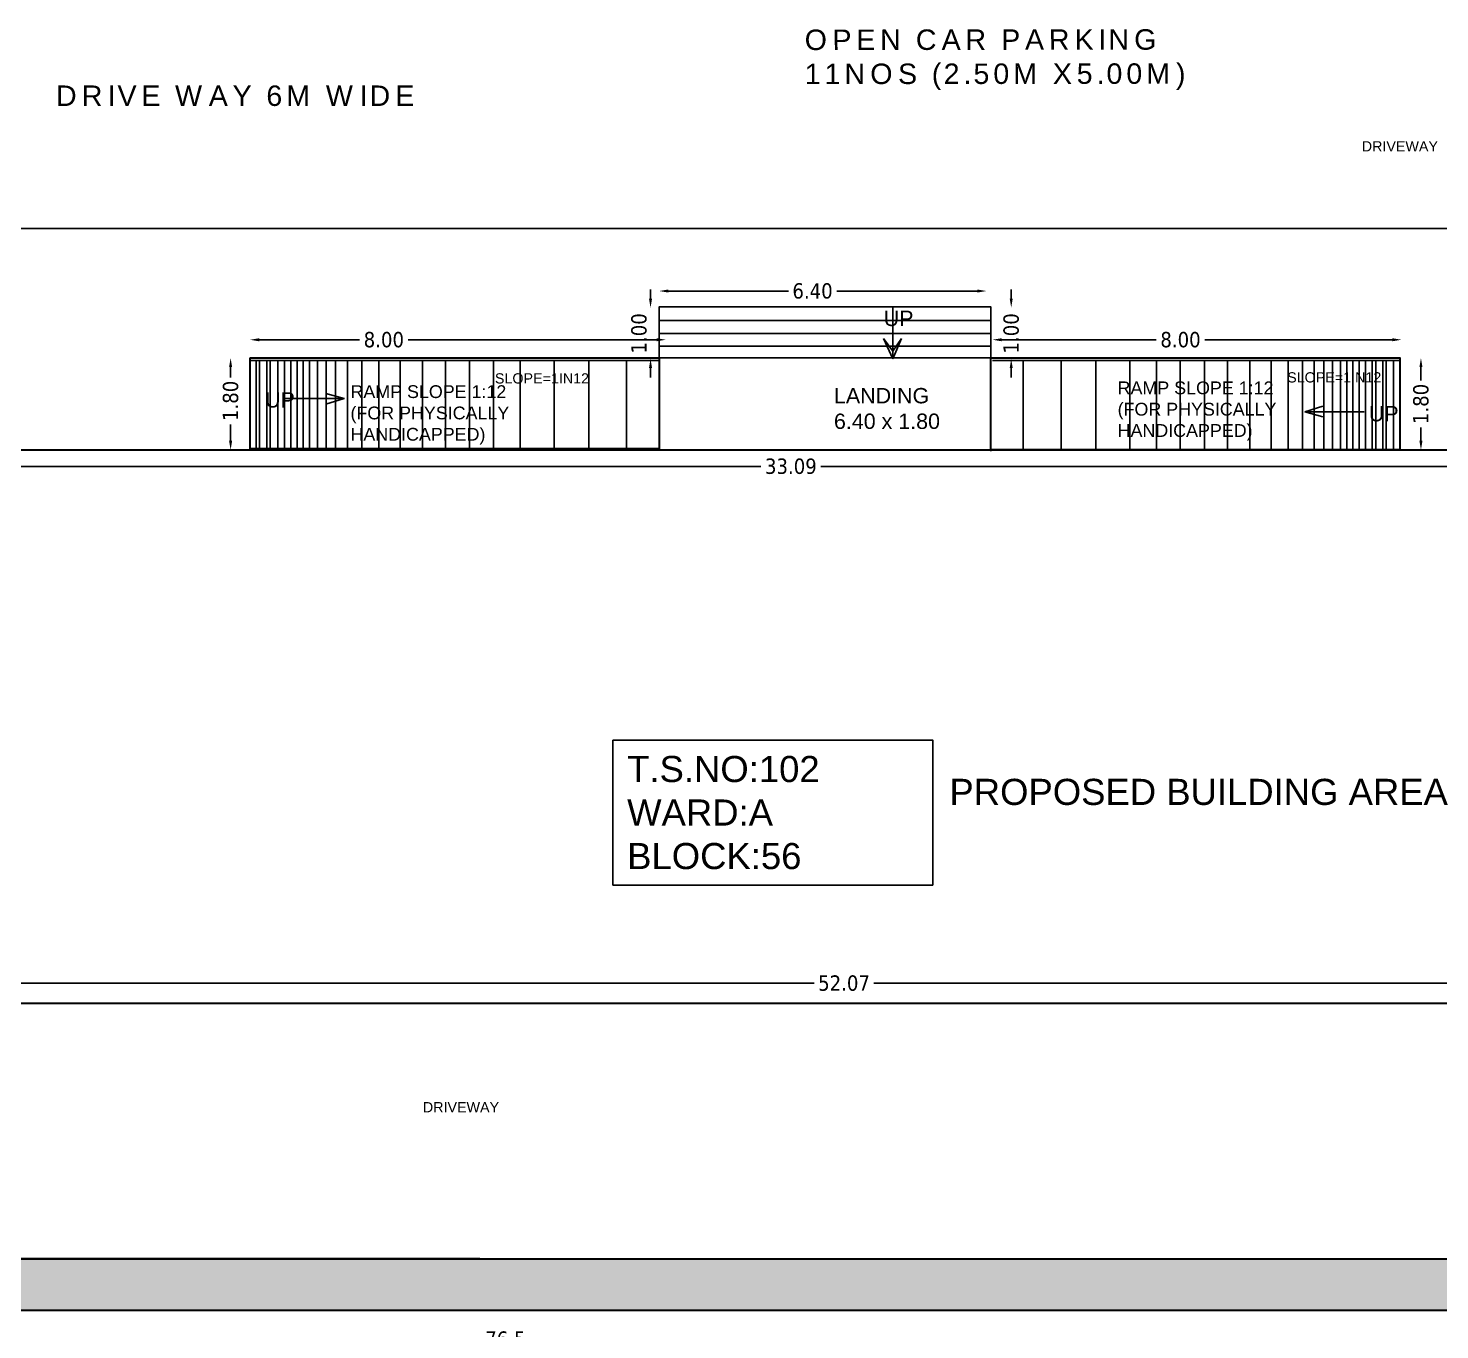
# Model space of a CAD drawing. Header units: metres. Extents: x 0 to 298, y 0 to 162.
# Drawn here: x 49.89 to 77.5, y 33.52 to 58.97 of the extents above; entities that cross this region are included whole.
import ezdxf

# ---------------------------------------------------------------- set-up
doc = ezdxf.new("R2010")
doc.units = ezdxf.units.M
doc.header["$MEASUREMENT"] = 0
doc.linetypes.add('CONTINUA', pattern=[0])
doc.linetypes.add('PHANTOM2', pattern=[1.25, 0.625, -0.125, 0.125, -0.125, 0.125, -0.125])
for name, color, linetype in [('0 @ 1', 7, 'Continuous'), ('DRIVEWAY', 6, 'Continuous'), ('PLOT_BOUNDARY', 4, 'Continuous'), ('RWH', 4, 'Continuous')]:
    doc.layers.add(name, color=color, linetype=linetype)
doc.layers.add('BLK_1_COVERED_AREA', color=140, linetype='Continuous', plot=False)
for name, color, linetype, lineweight in [('BLK_1_DA_RAMP_1', 1, 'Continuous', 13), ('BLK_1_DA_RAMP_1 @ 1', 1, 'Continuous', 13), ('BLK_1_DA_RAMP_2', 1, 'Continuous', 13), ('BLK_1_DA_RAMP_2 @ 1', 1, 'Continuous', 13), ('BLK_1_LVL_0_BLDG_FOOT_PRINT', 4, 'Continuous', 30), ('BLK_1_LVL_0_SIDE_SETBACK1', 4, 'Continuous', 30), ('BLK_1_LVL_0_SIDE_SETBACK2', 4, 'Continuous', 30)]:
    doc.layers.add(name, color=color, linetype=linetype, lineweight=lineweight)
doc.styles.add('arial', font='arial.ttf')
doc.styles.add('CODE', font='tahoma.ttf')
doc.styles.get("Standard").update_dxf_attribs({"font": 'arial.ttf', "height": 0.35})
doc.dimstyles.new('OPEN SPACE', dxfattribs={"dimtxt": 0.3, "dimasz": 0.23, "dimexe": 0.1875, "dimexo": 0.0625, "dimgap": 0.09, "dimtad": 3, "dimzin": 0, "dimdsep": 46, "dimtxsty": 'arial', "dimblk": 'OBLIQUE', "dimcen": 0.09, "dimse1": 1, "dimse2": 1, "dimclrd": 6, "dimclre": 6, "dimclrt": 7, "dimadec": 0, "dimazin": 0, "dimtfac": 0.5, "dimtix": 1, "dimtmove": 0, "dimatfit": 3, "dimfxl": 0, "dimtolj": 1, "dimtzin": 0, "dimarcsym": 0})
doc.dimstyles.new('OUTER', dxfattribs={"dimscale": 0, "dimtxt": 0.3, "dimasz": 0.18, "dimexe": 0.18, "dimexo": 0.0625, "dimgap": 0.09, "dimtad": 0, "dimzin": 0, "dimdsep": 46, "dimtxsty": 'CODE', "dimcen": 0.09, "dimse1": 1, "dimse2": 1, "dimclrd": 8, "dimclrt": 1, "dimadec": 0, "dimazin": 0, "dimtfac": 1, "dimtofl": 0, "dimtmove": 0, "dimatfit": 3, "dimfxl": 0, "dimtolj": 1, "dimtzin": 0, "dimarcsym": 0})

# ---------------------------------------------------------------- blocks, each defined once
blk = doc.blocks.new('*D491')
at = {"color": 8, "lineweight": -2}
for p, q in [((62.063, 53.684), (62.063, 53.864)), ((62.063, 52.324), (62.063, 52.144))]:
    blk.add_line(p, q, dxfattribs=at)
at = {"color": 8, "lineweight": 35}
for points in [[(62.033, 53.684), (62.093, 53.684), (62.063, 53.504)], [(62.033, 52.324), (62.093, 52.324), (62.063, 52.504)]]:
    blk.add_solid(points, dxfattribs=at)
at = {"layer": 'Defpoints', "color": 0, "lineweight": 35}
for p in [(62.063, 53.504), (62.363, 53.504), (62.363, 52.504)]:
    blk.add_point(p, dxfattribs=at)
at = {"color": 1, "insert": (61.838, 53.004), "char_height": 0.3, "attachment_point": 5, "rotation": 90, "style": 'CODE'}
blk.add_mtext('\\A1;1.00', dxfattribs=at)
blk = doc.blocks.new('*D496')
at = {"color": 8, "lineweight": -2}
for p, q in [((21.2, 33.339), (58.755, 33.339)), ((97.25, 33.339), (59.694, 33.339))]:
    blk.add_line(p, q, dxfattribs=at)
at = {"color": 8, "lineweight": 35}
for points in [[(21.2, 33.369), (21.2, 33.309), (21.02, 33.339)], [(97.25, 33.369), (97.25, 33.309), (97.43, 33.339)]]:
    blk.add_solid(points, dxfattribs=at)
at = {"layer": 'Defpoints', "color": 0, "lineweight": 35}
for p in [(21.02, 33.904), (97.43, 33.904), (21.02, 33.339)]:
    blk.add_point(p, dxfattribs=at)
at = {"color": 1, "insert": (59.225, 33.339), "char_height": 0.3, "attachment_point": 5, "style": 'CODE'}
blk.add_mtext('\\A1;76.5', dxfattribs=at)
blk = doc.blocks.new('*D520')
at = {"color": 8, "lineweight": -2}
for p, q in [((62.412, 53.832), (64.758, 53.832)), ((68.452, 53.832), (65.705, 53.832))]:
    blk.add_line(p, q, dxfattribs=at)
at = {"color": 8, "lineweight": 35}
for points in [[(62.412, 53.862), (62.412, 53.802), (62.232, 53.832)], [(68.452, 53.862), (68.452, 53.802), (68.632, 53.832)]]:
    blk.add_solid(points, dxfattribs=at)
at = {"layer": 'Defpoints', "color": 0, "lineweight": 35}
for p in [(62.232, 53.832), (62.232, 53.504), (68.632, 53.504)]:
    blk.add_point(p, dxfattribs=at)
at = {"color": 1, "insert": (65.231, 53.832), "char_height": 0.3, "attachment_point": 5, "style": 'CODE'}
blk.add_mtext('\\A1;6.40', dxfattribs=at)
blk = doc.blocks.new('*D521')
at = {"color": 8, "lineweight": -2}
for p, q in [((69.116, 53.684), (69.116, 53.864)), ((69.116, 52.324), (69.116, 52.144))]:
    blk.add_line(p, q, dxfattribs=at)
at = {"color": 8, "lineweight": 35}
for points in [[(69.086, 53.684), (69.146, 53.684), (69.116, 53.504)], [(69.086, 52.324), (69.146, 52.324), (69.116, 52.504)]]:
    blk.add_solid(points, dxfattribs=at)
at = {"layer": 'Defpoints', "color": 0, "lineweight": 35}
for p in [(68.632, 53.504), (68.632, 52.504), (69.116, 52.504)]:
    blk.add_point(p, dxfattribs=at)
at = {"color": 1, "insert": (69.116, 53.004), "char_height": 0.3, "attachment_point": 5, "rotation": 90, "style": 'CODE'}
blk.add_mtext('\\A1;1.00', dxfattribs=at)
blk = doc.blocks.new('*D541')
at = {"color": 8, "lineweight": -2}
for p, q in [((48.443, 50.404), (64.222, 50.404)), ((81.17, 50.404), (65.391, 50.404))]:
    blk.add_line(p, q, dxfattribs=at)
at = {"color": 8, "lineweight": 35}
for points in [[(48.443, 50.434), (48.443, 50.374), (48.263, 50.404)], [(81.17, 50.434), (81.17, 50.374), (81.35, 50.404)]]:
    blk.add_solid(points, dxfattribs=at)
at = {"layer": 'Defpoints', "color": 0, "lineweight": 35}
for p in [(48.263, 50.724), (81.35, 50.724), (48.263, 50.404)]:
    blk.add_point(p, dxfattribs=at)
at = {"color": 1, "insert": (64.807, 50.404), "char_height": 0.3, "attachment_point": 5, "style": 'CODE'}
blk.add_mtext('\\A1;33.09', dxfattribs=at)
blk = doc.blocks.new('*D544')
at = {"color": 8, "lineweight": -2}
for p, q in [((39.544, 40.299), (65.264, 40.299)), ((91.25, 40.299), (66.43, 40.299))]:
    blk.add_line(p, q, dxfattribs=at)
at = {"color": 8, "lineweight": 35}
for points in [[(39.544, 40.329), (39.544, 40.269), (39.364, 40.299)], [(91.25, 40.329), (91.25, 40.269), (91.43, 40.299)]]:
    blk.add_solid(points, dxfattribs=at)
at = {"layer": 'Defpoints', "color": 0, "lineweight": 35}
for p in [(39.364, 40.299), (39.364, 39.904), (91.43, 39.904)]:
    blk.add_point(p, dxfattribs=at)
at = {"color": 1, "insert": (65.847, 40.299), "char_height": 0.3, "attachment_point": 5, "style": 'CODE'}
blk.add_mtext('\\A1;52.07', dxfattribs=at)
blk = doc.blocks.new('*D559')
at = {"layer": 'BLK_1_DA_RAMP_2', "color": 2, "lineweight": -2}
for p, q in [((77.128, 52.344), (77.128, 52.083)), ((77.128, 50.904), (77.128, 51.165))]:
    blk.add_line(p, q, dxfattribs=at)
at = {"layer": 'BLK_1_DA_RAMP_2', "color": 2, "lineweight": 35}
for points in [[(77.098, 52.344), (77.158, 52.344), (77.128, 52.524)], [(77.098, 50.904), (77.158, 50.904), (77.128, 50.724)]]:
    blk.add_solid(points, dxfattribs=at)
at = {"layer": 'Defpoints', "color": 0, "lineweight": 35}
for p in [(76.716, 52.524), (76.716, 50.724), (77.128, 50.724)]:
    blk.add_point(p, dxfattribs=at)
at = {"layer": 'BLK_1_DA_RAMP_2', "color": 2, "lineweight": 30, "insert": (77.128, 51.624), "char_height": 0.3, "attachment_point": 5, "rotation": 90, "style": 'CODE'}
blk.add_mtext('\\A1;1.80', dxfattribs=at)
blk = doc.blocks.new('*D560')
at = {"layer": 'BLK_1_DA_RAMP_1', "color": 1, "lineweight": -2}
for p, q in [((54.412, 52.879), (56.374, 52.879)), ((62.183, 52.879), (57.323, 52.879))]:
    blk.add_line(p, q, dxfattribs=at)
at = {"layer": 'BLK_1_DA_RAMP_1', "color": 1, "lineweight": 35}
for points in [[(54.412, 52.909), (54.412, 52.849), (54.232, 52.879)], [(62.183, 52.909), (62.183, 52.849), (62.363, 52.879)]]:
    blk.add_solid(points, dxfattribs=at)
at = {"layer": 'Defpoints', "color": 0, "lineweight": 35}
for p in [(54.232, 52.879), (54.232, 52.524), (62.363, 52.524)]:
    blk.add_point(p, dxfattribs=at)
at = {"layer": 'BLK_1_DA_RAMP_1', "color": 1, "lineweight": 30, "insert": (56.848, 52.879), "char_height": 0.3, "attachment_point": 5, "style": 'CODE'}
blk.add_mtext('\\A1;8.00', dxfattribs=at)
blk = doc.blocks.new('*D561')
at = {"layer": 'BLK_1_DA_RAMP_1', "color": 2, "lineweight": -2}
for p, q in [((53.852, 52.344), (53.852, 52.143)), ((53.852, 50.904), (53.852, 51.224))]:
    blk.add_line(p, q, dxfattribs=at)
at = {"layer": 'BLK_1_DA_RAMP_1', "color": 2, "lineweight": 35}
for points in [[(53.822, 52.344), (53.882, 52.344), (53.852, 52.524)], [(53.822, 50.904), (53.882, 50.904), (53.852, 50.724)]]:
    blk.add_solid(points, dxfattribs=at)
at = {"layer": 'Defpoints', "color": 0, "lineweight": 35}
for p in [(54.232, 52.524), (53.852, 50.724), (54.232, 50.724)]:
    blk.add_point(p, dxfattribs=at)
at = {"layer": 'BLK_1_DA_RAMP_1', "color": 2, "lineweight": 30, "insert": (53.852, 51.684), "char_height": 0.3, "attachment_point": 5, "rotation": 90, "style": 'CODE'}
blk.add_mtext('\\A1;1.80', dxfattribs=at)
blk = doc.blocks.new('*D562')
at = {"layer": 'BLK_1_DA_RAMP_2', "color": 1, "lineweight": -2}
for p, q in [((68.928, 52.879), (71.952, 52.879)), ((76.568, 52.879), (72.901, 52.879))]:
    blk.add_line(p, q, dxfattribs=at)
at = {"layer": 'BLK_1_DA_RAMP_2', "color": 1, "lineweight": 35}
for points in [[(68.928, 52.909), (68.928, 52.849), (68.748, 52.879)], [(76.568, 52.909), (76.568, 52.849), (76.748, 52.879)]]:
    blk.add_solid(points, dxfattribs=at)
at = {"layer": 'Defpoints', "color": 0, "lineweight": 35}
for p in [(68.748, 52.879), (68.748, 52.524), (76.748, 52.524)]:
    blk.add_point(p, dxfattribs=at)
at = {"layer": 'BLK_1_DA_RAMP_2', "color": 1, "lineweight": 30, "insert": (72.426, 52.879), "char_height": 0.3, "attachment_point": 5, "style": 'CODE'}
blk.add_mtext('\\A1;8.00', dxfattribs=at)
blk = doc.blocks.new('_Oblique')
at = {"color": 0, "linetype": 'ByBlock', "lineweight": -2}
blk.add_line((-0.5, -0.5), (0.5, 0.5), dxfattribs=at)
blk = doc.blocks.new('*D329')
at = {"layer": 'Defpoints', "color": 0, "lineweight": 35}
for p in [(50.529, 61.053), (49.43, 55.053), (50.529, 55.053)]:
    blk.add_point(p, dxfattribs=at)
at = {"layer": 'DRIVEWAY', "color": 7, "linetype": 'PHANTOM2', "lineweight": -2}
blk.add_line((49.43, 61.053), (49.43, 55.053), dxfattribs=at)
at = {"layer": 'DRIVEWAY', "color": 7, "lineweight": -2, "xscale": 0.23, "yscale": 0.23, "zscale": 0.23}
for p, rotation in [((49.43, 61.053), 90), ((49.43, 55.053), 270)]:
    blk.add_blockref('_Oblique', p, dxfattribs=dict(at, rotation=rotation))
at = {"layer": 'DRIVEWAY', "color": 7, "lineweight": 30, "insert": (49.187, 58.053), "char_height": 0.3, "attachment_point": 5, "rotation": 90, "style": 'arial'}
blk.add_mtext('\\A1;6.00', dxfattribs=at)

msp = doc.modelspace()

# ---------------------------------------------------------------- hatches: boundary and pattern name
h = msp.add_hatch()
h.set_pattern_fill('GRAVEL', color=256, scale=0.1, angle=-90)
h.set_pattern_definition([(138.012788, (-1134.4944, 643.27821), (-22.859999999, 20.320000002), [0.3417214, -33.8304836]), (94.969741, (-1134.7484, 643.50681), (2.540000145, -30.479999988), [0.5864047, -58.054049]), (42.510447, (-1134.7992, 644.09101), (-27.93999999, -25.40000001), [0.4134815, -40.934723]), (177.273689, (-1135.4342, 645.08161), (50.8, -2.540000005), [0.5340045, -52.8664374]), (202.833654, (-1135.9676, 645.10701), (30.48, 12.700000001), [0.5236337, -51.8398077]), (267.273689, (-1136.4502, 644.90381), (2.540000005, 50.8), [0.5340045, -52.8664374]), (307.6942405, (-1136.4756, 644.37041), (-25.400000002, 33.0199999985), [0.7061937, -69.9131153]), (342.255328, (-1136.0438, 643.81161), (55.8799999985, -17.780000005), [0.6667195, -66.0052566]), (31.429566, (-1135.4088, 643.60841), (33.019999998, 20.320000003), [0.535813, -53.0455457]), (85.236358, (-1134.9516, 643.88781), (-2.540000004, -27.94), [0.6117133, -29.973937]), (132.397438, (-1134.9008, 644.49741), (-27.940000001, 30.479999999), [0.791078, -78.3167725]), (48.814075, (-1135.4596, 642.567), (15.24, 17.78), [0.2700045, -26.730566]), (81.469234, (-1135.2818, 642.77021), (-5.079999994, -33.020000001), [0.513682, -50.854639]), (135, (-1135.2056, 643.2782), (-2.54, 8e-16), [0.3592093, -3.232893]), (113.19859, (-1134.9008, 643.456), (5.08, -12.7), [0.1934413, -19.1506224]), (201.80141, (-1134.977, 643.6338), (7.62, 2.54), [0.2735656, -13.404753]), (300.963757, (-1135.231, 643.5322), (5.08, -7.62), [0.4443197, -14.366298]), (71.56505, (-1135.0024, 643.1512), (-2.54, -5.08), [0.321287, -7.710898]), (286.38954, (-1134.977, 645.10701), (7.62, -25.4), [0.450088, -44.5588267]), (340.346176, (-1134.85, 644.67521), (-27.94, 10.16), [0.377599, -37.3822157]), (203.19859, (-1134.4944, 643.1512), (12.7, 5.08), [0.38688, -18.9571836]), (253.61046, (-1134.85, 642.99881), (7.619999998, 25.4), [0.450088, -44.5588267]), (249.443955, (-1136.5518, 645.107), (5.08, 12.7), [0.434035, -21.2677343]), (204.77514, (-1136.7042, 644.70061), (27.939999993, 12.700000015), [0.363672, -36.0035934]), (336.80141, (-1137.0344, 643.1258), (12.7, -5.08), [0.38688, -18.9571836]), (287.354025, (-1136.6788, 642.97341), (-10.160000002, 33.02), [0.4257827, -42.152376]), (339.443955, (-1137.0344, 644.3704), (-12.7, 5.08), [0.2170176, -21.484752]), (11.309932, (-1137.0344, 643.2782), (10.16, 2.54), [0.1295146, -12.821995]), (75.963757, (-1136.9074, 643.3036), (-2.54, -7.62), [0.5236337, -9.9490546]), (96.009006, (-1136.7804, 643.81161), (2.540000001, -25.4), [0.485267, -48.041365]), (213.69007, (-1135.4596, 643.5322), (5.08, 2.54), [0.366324, -8.7917764]), (263.157227, (-1135.7644, 643.32901), (-5.079999998, -43.18), [0.6395568, -63.316009]), (330.945396, (-1135.8406, 642.694), (-17.78, 10.16), [0.2615082, -25.8893923]), (0, (-1135.612, 642.567), (2.54, 2.54), [0.1524, -2.3876]), (30.256437, (-1136.7042, 643.86241), (-17.78, -10.159999999), [0.352867, -34.933941]), (318.012788, (-1136.3994, 644.04021), (22.859999999, -20.320000002), [0.683443, -33.488762]), (270, (-1135.8914, 643.583), (2.54, -2.54), [0.6604, -1.8796]), (235.304846, (-1135.8914, 642.92261), (-17.779999986, -25.40000001), [0.4016096, -39.7593167]), (164.054604, (-1136.12, 642.5924), (-10.16, 2.54), [0.369829, -18.12165]), (117.645975, (-1136.4756, 642.69401), (-25.399999997, 48.260000002), [0.602145, -59.6124644]), (85.426079, (-1136.755, 643.22741), (2.54, 33.02), [0.6370295, -63.0658465])])
h.paths.add_polyline_path([(29.23989, 51.32814), (30.23989, 51.32814), (30.23989, 73.90539), (60.07362, 74.85934), (60.07362, 71.28191), (96.42989, 72.49003), (96.42989, 34.90392), (21.01989, 34.91363), (21.01989, 33.90392), (97.42989, 33.90392), (97.42989, 73.52392), (61.07362, 72.31183), (61.07362, 75.89183), (29.23989, 74.87392)])

# ---------------------------------------------------------------- linework, layer by layer
for p, q in [((80.61976, 55.05344), (40.19284, 55.05344)), ((68.71583, 53.50392), (68.71583, 50.70392)), ((68.7478, 52.52392), (62.23195, 52.52392)), ((54.23195, 50.72392), (76.71567, 50.72392)), ((21.01989, 33.90392), (97.42989, 33.90392))]:
    msp.add_line(p, q)
at = {"ltscale": 0.25}
for p, q in [((62.23195, 50.72392), (62.23195, 53.52392)), ((66.80034, 52.50392), (66.80034, 53.50392)), ((68.71583, 53.25392), (62.23195, 53.25392)), ((68.71583, 53.00392), (62.23195, 53.00392)), ((68.71583, 52.75392), (62.23195, 52.75392)), ((66.80034, 52.50392), (66.62167, 52.90587)), ((66.80034, 52.65653), (66.62167, 52.90587)), ((66.80034, 52.50392), (66.97033, 52.90246)), ((66.97033, 52.90246), (66.80034, 52.65653)), ((54.23195, 52.52392), (54.23195, 50.72392)), ((62.23195, 52.47392), (54.23195, 52.47392)), ((54.35347, 52.47392), (54.35347, 50.72392)), ((54.41713, 52.47392), (54.41713, 50.72392)), ((54.56179, 52.47392), (54.56179, 50.72392)), ((54.62546, 52.47392), (54.62546, 50.72392)), ((54.77589, 52.47392), (54.77589, 50.72392)), ((54.90322, 52.47392), (54.90322, 50.72392)), ((55.03052, 52.47392), (55.03052, 50.72392)), ((55.1502, 52.47392), (55.1502, 50.72392)), ((55.26892, 52.47392), (55.26892, 50.72392)), ((55.39279, 52.47392), (55.39279, 50.72392)), ((55.54765, 52.47392), (55.54765, 50.72392)), ((55.72117, 52.47392), (55.72117, 50.72392)), ((55.90508, 52.47392), (55.90508, 50.72392)), ((56.13801, 52.47392), (56.13801, 50.72392)), ((56.41725, 52.47392), (56.41725, 50.72392)), ((56.75066, 52.47392), (56.75066, 50.72392)), ((57.16408, 52.47392), (57.16408, 50.72392)), ((57.60362, 52.47392), (57.60362, 50.72392)), ((58.05065, 52.47392), (58.05065, 50.72392)), ((58.52578, 52.47392), (58.52578, 50.72392)), ((58.99037, 52.47392), (58.99037, 50.72392)), ((59.51302, 52.47392), (59.51302, 50.72392)), ((60.17917, 52.47392), (60.17917, 50.72392)), ((60.85724, 52.47392), (60.85724, 50.72392)), ((61.59481, 52.47392), (61.59481, 50.72392)), ((69.35281, 50.72392), (69.35281, 52.47392)), ((70.09038, 50.72392), (70.09038, 52.47392)), ((70.76845, 50.72392), (70.76845, 52.47392)), ((71.4346, 50.72392), (71.4346, 52.47392)), ((71.95725, 50.72392), (71.95725, 52.47392)), ((72.42184, 50.72392), (72.42184, 52.47392)), ((72.89697, 50.72392), (72.89697, 52.47392)), ((73.34399, 50.72392), (73.34399, 52.47392)), ((73.78354, 50.72392), (73.78354, 52.47392)), ((74.19695, 50.72392), (74.19695, 52.47392)), ((74.53037, 50.72392), (74.53037, 52.47392)), ((74.80961, 50.72392), (74.80961, 52.47392)), ((75.04254, 50.72392), (75.04254, 52.47392)), ((75.22645, 50.72392), (75.22645, 52.47392)), ((75.39997, 50.72392), (75.39997, 52.47392)), ((75.55482, 50.72392), (75.55482, 52.47392)), ((75.6787, 50.72392), (75.6787, 52.47392)), ((75.79742, 50.72392), (75.79742, 52.47392)), ((75.9171, 50.72392), (75.9171, 52.47392)), ((76.0444, 50.72392), (76.0444, 52.47392)), ((76.17172, 50.72392), (76.17172, 52.47392)), ((76.24694, 50.72392), (76.24694, 52.47392)), ((76.38583, 50.72392), (76.38583, 52.47392)), ((76.44946, 50.72392), (76.44946, 52.47392)), ((76.59415, 50.72392), (76.59415, 52.47392)), ((76.71567, 50.72392), (76.71567, 52.52392)), ((56.0758, 51.73069), (54.91252, 51.73069)), ((55.71379, 51.82919), (56.07093, 51.73069)), ((56.07093, 51.73069), (55.71379, 51.61806)), ((74.85433, 51.46982), (75.21147, 51.58245)), ((76.01761, 51.46982), (74.85433, 51.46982)), ((74.85433, 51.46982), (75.21147, 51.37132))]:
    msp.add_line(p, q, dxfattribs=at)
at = {"ltscale": 0.1}
msp.add_line((68.7478, 52.47392), (76.71567, 52.47392), dxfattribs=at)
for points in [[(21.01989, 33.90392), (97.42989, 33.90392), (97.42989, 70.90392), (116.41737, 74.32569), (92.31989, 121.30392), (78.91989, 121.30392), (65.51989, 121.30392), (21.21989, 121.30392), (21.21989, 97.60392), (71.01989, 97.60392), (71.01989, 76.20392), (21.01989, 76.20392)], [(29.23989, 74.87392), (29.23989, 51.12392), (21.01989, 51.12392), (21.01989, 33.90392), (97.42989, 33.90392), (97.42989, 73.52392), (61.07362, 72.31183), (61.07362, 75.89183)], [(30.23989, 73.90539), (30.23989, 51.12392), (21.01989, 51.12392), (21.01989, 34.90392), (96.42989, 34.90392), (96.42989, 72.49003), (60.07362, 71.27793), (60.07362, 74.85934)], [(97.42989, 73.52392), (96.42989, 73.49058), (96.42989, 34.90392), (21.01989, 34.90392), (21.01989, 33.90392), (97.42989, 33.90392)], [(91.42989, 39.90392), (39.36359, 39.90392), (39.36267, 55.05361), (48.26314, 55.05361), (48.26314, 50.72392), (54.23195, 50.72392), (54.23195, 52.52392), (62.23195, 52.52392), (62.23195, 53.52392), (68.71583, 53.52392), (68.71583, 52.52392), (76.71567, 52.52392), (76.71567, 50.72392), (81.21359, 50.72392), (81.21359, 58.63892), (91.42989, 58.63892)], [(61.3263, 45.05246), (67.58226, 45.05246), (67.58226, 42.21897), (61.3263, 42.21897)]]:
    msp.add_lwpolyline(points, close=True)
at = {"layer": 'BLK_1_COVERED_AREA', "lineweight": 30, "ltscale": 400}
msp.add_lwpolyline([(91.42989, 39.90392), (39.36359, 39.90392), (39.36267, 55.05361), (48.26314, 55.05361), (48.26314, 50.72392), (81.21359, 50.72392), (81.21359, 58.63892), (91.42989, 58.63892)], close=True, dxfattribs=at)
at = {"layer": 'BLK_1_DA_RAMP_1', "lineweight": 30}
msp.add_lwpolyline([(54.23195, 52.52392), (62.23195, 52.52392), (62.23195, 50.74392), (54.23195, 50.74392)], close=True, dxfattribs=at)
at = {"layer": 'BLK_1_DA_RAMP_2', "lineweight": 30}
msp.add_lwpolyline([(68.71583, 52.52392), (76.71567, 52.52392), (76.71567, 50.72392), (68.71583, 50.72392)], close=True, dxfattribs=at)
at = {"layer": 'BLK_1_LVL_0_BLDG_FOOT_PRINT', "color": 1}
msp.add_lwpolyline([(91.42989, 39.90392), (39.36359, 39.90392), (39.36267, 55.05361), (48.26314, 55.05361), (48.26314, 50.72392), (81.21359, 50.72392), (81.21359, 58.63892), (91.42989, 58.63892)], close=True, dxfattribs=at)
at = {"layer": 'BLK_1_LVL_0_SIDE_SETBACK1', "color": 171}
msp.add_lwpolyline([(91.42989, 73.32389), (61.07362, 72.31183), (61.07362, 75.89183), (40.26267, 75.22638), (40.26267, 55.0537), (48.26314, 55.05353), (48.26314, 50.72392), (81.21359, 50.72392), (81.21359, 58.63892), (91.42989, 58.63892)], close=True, dxfattribs=at)
at = {"layer": 'BLK_1_LVL_0_SIDE_SETBACK2', "color": 102}
msp.add_lwpolyline([(91.42989, 39.90392), (40.26359, 39.90392), (40.26359, 33.90392), (91.42989, 33.90392)], close=True, dxfattribs=at)
at = {"layer": 'PLOT_BOUNDARY', "color": 70, "lineweight": 30}
msp.add_lwpolyline([(29.23989, 74.87392), (29.23989, 51.12392), (21.01989, 51.12392), (21.01989, 33.90392), (97.42989, 33.90392), (97.42989, 73.52392), (61.07362, 72.31183), (61.07362, 75.89183)], close=True, dxfattribs=at)
at = {"layer": 'RWH', "color": 130, "lineweight": 30}
msp.add_lwpolyline([(29.23989, 51.32814), (30.23989, 51.32814), (30.23989, 73.90539), (60.07362, 74.85934), (60.07362, 71.28191), (96.42989, 72.49003), (96.42989, 34.90392), (21.01989, 34.91363), (21.01989, 33.90392), (97.42989, 33.90392), (97.42989, 73.52392), (61.07362, 72.31183), (61.07362, 75.89183), (29.23989, 74.87392)], close=True, dxfattribs=at)

# ---------------------------------------------------------------- texts
at = {"linetype": 'CONTINUA', "insert": (65.07813, 58.34981), "char_height": 0.4, "width": 9.1225456, "attachment_point": 4, "rotation": 0.057546}
msp.add_mtext('\\A1;{\\T1.25;OPEN CAR PARKING 11NOS (2.50M X5.00M) }', dxfattribs=at)
at = {"insert": (50.43747, 57.64757), "char_height": 0.4, "attachment_point": 4}
msp.add_mtext('\\A1;{\\T1.25;DRIVE WAY 6M WIDE}', dxfattribs=at)
at = {"ltscale": 0.25, "attachment_point": 1}
for s, insert, char_height, width in [('\\A1;UP', (66.62214, 53.44783), 0.3, 341.4821849), ('\\A1;RAMP SLOPE 1:12 \\P(FOR PHYSICALLY \\PHANDICAPPED)', (56.19572, 51.98967), 0.25, 341.4821849), ('\\A1;LANDING\\P6.40 x 1.80', (65.64978, 51.9359), 0.3, 2.442497), ('\\A1;RAMP SLOPE 1:12 \\P(FOR PHYSICALLY \\PHANDICAPPED)', (71.19698, 52.0634), 0.25, 341.4821849), ('\\A1;UP', (54.52496, 51.85426), 0.3, 341.4821849), ('\\A1;UP', (76.10989, 51.58407), 0.3, 341.4821849)]:
    msp.add_mtext(s, dxfattribs=dict(at, insert=insert, char_height=char_height, width=width))
at = {"linetype": 'ByBlock', "char_height": 0.51046, "width": 16.0588013, "attachment_point": 1, "style": 'CODE'}
for s, insert in [('{\\fArial CE|b0|i0|c0|p34;\\W2.57645; \\W1;T.S.NO:102 \\P{\\W2.576449; }WARD:A\\P{\\W2.576449; }BLOCK:56}', (61.09544, 44.74222)), ('{\\fArial CE|b0|i0|c0|p34;PROPOSED BUILDING AREA }', (67.90811, 44.2947))]:
    msp.add_mtext(s, dxfattribs=dict(at, insert=insert))
at = {"layer": 'BLK_1_DA_RAMP_1', "lineweight": 30, "insert": (59.94068, 52.22391), "char_height": 0.2, "width": 1.8904692, "attachment_point": 2}
msp.add_mtext('SLOPE=1IN12', dxfattribs=at)
at = {"layer": 'BLK_1_DA_RAMP_2', "lineweight": 30, "insert": (75.43242, 52.24391), "char_height": 0.2, "width": 1.8904692, "attachment_point": 2}
msp.add_mtext('SLOPE=1IN12', dxfattribs=at)
at = {"layer": 'DRIVEWAY', "color": 7, "lineweight": 30, "char_height": 0.2, "width": 1.5154454, "attachment_point": 2}
for insert in [(76.71602, 56.76085), (58.35682, 37.97457)]:
    msp.add_mtext('DRIVEWAY', dxfattribs=dict(at, insert=insert))

# ---------------------------------------------------------------- dimensions: what is measured, and where the dimension line sits
at = {"layer": '0 @ 1'}
for base, p1, p2, angle, override, picture, middle in [((62.06345, 53.50392), (62.36314, 52.50392), (62.36314, 53.50392), 270, {"dimscale": 1, "dimtix": 0, "dimtofl": 0, "dimtmove": 2, "dimatfit": 3}, '*D491', (61.83834, 53.00392)), ((69.11589, 52.50392), (68.63195, 53.50392), (68.63195, 52.50392), 90, {"dimscale": 1, "dimtix": 0, "dimtofl": 0, "dimtmove": 0, "dimatfit": 3}, '*D521', (69.11589, 53.00392))]:
    dim = msp.add_linear_dim(base=base, p1=p1, p2=p2, angle=angle, dimstyle='OUTER', override=override, dxfattribs=at)
    dim.commit()
    dim.dimension.update_dxf_attribs({"geometry": picture, "text_midpoint": middle, "dimtype": 128})
for base, p1, p2, picture, middle in [((62.23195, 53.83229), (68.63195, 53.50392), (62.23195, 53.50392), '*D520', (65.23109, 53.83229)), ((39.36359, 40.29883), (91.42989, 39.90392), (39.36359, 39.90392), '*D544', (65.84674, 40.29883))]:
    dim = msp.add_linear_dim(base=base, p1=p1, p2=p2, dimstyle='OUTER', override={"dimscale": 1, "dimtix": 0, "dimtofl": 0, "dimtmove": 0, "dimatfit": 3}, dxfattribs=at)
    dim.commit()
    dim.dimension.update_dxf_attribs({"geometry": picture, "text_midpoint": middle, "dimtype": 128})
dim = msp.add_linear_dim(base=(48.26314, 50.40438), p1=(81.34989, 50.72392), p2=(48.26314, 50.72392), dimstyle='OUTER', override={"dimscale": 1, "dimtix": 0, "dimtofl": 0, "dimtmove": 0, "dimatfit": 3}, dxfattribs=at)
dim.commit()
dim.dimension.update_dxf_attribs({"geometry": '*D541', "text_midpoint": (64.80652, 50.40438)})
dim = msp.add_aligned_dim(p1=(97.42989, 33.90392), p2=(21.01989, 33.90392), distance=0.56521, text='76.5', dimstyle='OUTER', override={"dimscale": 1, "dimtix": 0, "dimtofl": 0, "dimtmove": 0, "dimatfit": 3}, dxfattribs=at)
dim.commit()
dim.dimension.update_dxf_attribs({"geometry": '*D496', "text_midpoint": (59.22489, 33.33871)})
at = {"layer": 'BLK_1_DA_RAMP_1 @ 1', "lineweight": 30}
dim = msp.add_linear_dim(base=(54.23195, 52.87853), p1=(62.36314, 52.52392), p2=(54.23195, 52.52392), text='8.00', dimstyle='OUTER', override={"dimscale": 1, "dimclrd": 1, "dimtix": 0, "dimtofl": 0, "dimtmove": 0, "dimatfit": 3}, dxfattribs=at)
dim.commit()
dim.dimension.update_dxf_attribs({"geometry": '*D560', "text_midpoint": (56.84828, 52.87853), "dimtype": 128})
at = {"layer": 'BLK_1_DA_RAMP_1 @ 1', "color": 2, "lineweight": 30}
dim = msp.add_linear_dim(base=(53.8523, 50.72392), p1=(54.23195, 52.52392), p2=(54.23195, 50.72392), angle=90, dimstyle='OUTER', override={"dimscale": 1, "dimclrd": 2, "dimclrt": 2, "dimtix": 0, "dimtofl": 0, "dimtmove": 0, "dimatfit": 3}, dxfattribs=at)
dim.commit()
dim.dimension.update_dxf_attribs({"geometry": '*D561', "text_midpoint": (53.8523, 51.68366), "dimtype": 128})
at = {"layer": 'BLK_1_DA_RAMP_2 @ 1', "lineweight": 30}
dim = msp.add_linear_dim(base=(68.7478, 52.87853), p1=(76.74765, 52.52392), p2=(68.7478, 52.52392), text='8.00', dimstyle='OUTER', override={"dimscale": 1, "dimclrd": 1, "dimtix": 0, "dimtofl": 0, "dimtmove": 0, "dimatfit": 3}, dxfattribs=at)
dim.commit()
dim.dimension.update_dxf_attribs({"geometry": '*D562', "text_midpoint": (72.42639, 52.87853), "dimtype": 128})
at = {"layer": 'BLK_1_DA_RAMP_2 @ 1', "color": 2, "lineweight": 30}
dim = msp.add_linear_dim(base=(77.12795, 50.72392), p1=(76.71567, 52.52392), p2=(76.71567, 50.72392), angle=90, dimstyle='OUTER', override={"dimscale": 1, "dimclrd": 2, "dimclrt": 2, "dimtix": 0, "dimtofl": 0, "dimtmove": 0, "dimatfit": 3}, dxfattribs=at)
dim.commit()
dim.dimension.update_dxf_attribs({"geometry": '*D559', "text_midpoint": (77.12795, 51.62392), "dimtype": 128})
at = {"layer": 'DRIVEWAY', "color": 7, "lineweight": 30}
dim = msp.add_linear_dim(base=(49.42974, 55.05344), p1=(50.52893, 61.05344), p2=(50.52893, 55.05344), angle=90, dimstyle='OPEN SPACE', override={"dimpost": '\\X', "dimclrd": 7, "dimfxl": 0, "dimarcsym": 2}, dxfattribs=at)
dim.commit()
dim.dimension.update_dxf_attribs({"geometry": '*D329', "text_midpoint": (49.18657, 58.05344)})

doc.saveas('drawing.dxf')
